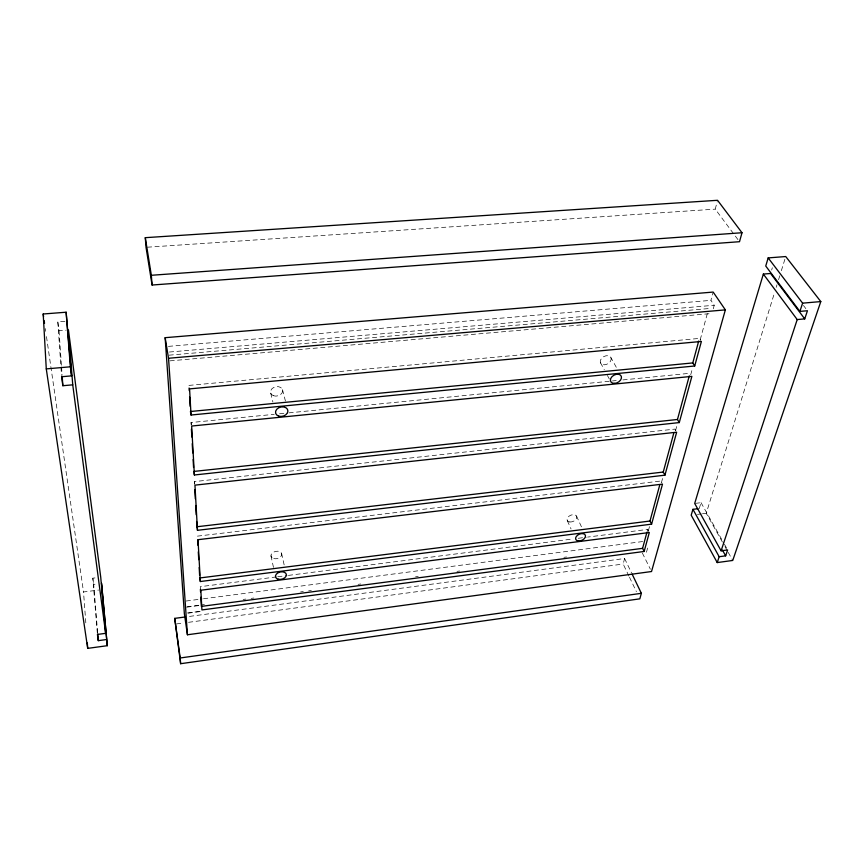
<?xml version="1.0" encoding="UTF-8"?>
<svg xmlns="http://www.w3.org/2000/svg" width="864" height="864" viewBox="0 0 864 864"><rect width="100%" height="100%" fill="white"/><g stroke="black" fill="none" stroke-linecap="round" stroke-linejoin="round"><path stroke-width="0.65" stroke-dasharray="4.32 3.24" d="M628.916 576.04L623.171 564.03L624.596 558.511L188.071 616.594M737.942 239.598L715.252 209.142L717.217 201.56M647.039 531.911L647.719 529.384L587.617 537.084M648.356 530.777L649.771 525.582M661.414 482.695L662.828 477.5M675.529 430.715L677.29 424.224M690.692 374.846L692.464 368.345M700.218 339.757L707.983 311.17M713.275 308.783L714.236 305.262L710.921 300.359L712.843 293.252M646.477 552.204L648.108 546.264M699.246 508.55L701.028 502.664L694.699 503.453M771.649 270.043L772.34 267.754M722.401 542.041L706.244 513.281L774.598 292.486M776.185 287.356L776.984 284.785M778.572 279.655L779.771 275.8M781.358 270.67L784.933 259.114M176.504 623.927L183.19 623.03M188.546 622.318L623.171 564.03M187.456 612.986L200.837 611.215M188.363 613.127L201.722 611.366M186.17 601.009L202.198 598.925M203.537 598.752L642.87 541.523M187.024 606.809L204.401 604.53M243.162 599.443L245.83 599.087M251.176 598.385L253.854 598.039M300.629 591.894L303.296 591.548M308.642 590.846L311.321 590.49M358.096 584.345L360.763 583.999M415.562 576.806L418.23 576.45M456.991 571.363L459.659 571.007M563.911 557.323L566.579 556.978M186.613 607.187L199.984 605.426M276.394 576.925L200.254 586.678L200.642 589.054M277.733 576.763L287.075 575.564M288.414 575.392L572.918 538.963M578.264 538.283L586.278 537.257M97.632 632.621L93.679 584.41L97.61 583.913M85.817 622.847L83.527 591.97L98.582 590.058M697.464 514.393L701.222 513.918M702.475 513.756L706.244 513.281M97.319 633.096L92.826 578.178L96.779 577.681M197.424 536.144L660.82 481.01L661.943 483.095M194.508 484.25L194.357 481.594L674.87 429.106L676.058 431.179M191.192 425.174L191.041 422.528L274.201 414.32M279.558 413.791L287.615 413.003M288.954 412.862L616.216 380.57M622.922 379.912L689.98 373.291M188.957 385.398L699.43 338.407L700.736 340.438M169.074 355.18L708.685 308.567M170.003 360.85L711.979 313.481M168.458 346.367L710.921 300.359M169.376 352.026L714.236 305.262M64.93 321.354L57.823 321.916L59.033 330.761L66.107 330.199M147.377 247.201L715.252 209.142M803.455 305.467L805.853 308.632M701.028 502.664L723.74 543.024M724.388 544.18L726.98 548.791M724.993 546.653L727.574 551.254M728.222 552.398L732.748 560.455M611.021 357.793A5.832 4.126 -28.8 0 1 604.368 364.802A5.832 4.126 -28.8 0 1 601.83 358.085A5.832 4.126 -28.8 0 1 611.021 357.793L616.81 368.215M600.469 362.686L604.26 369.662M607.414 375.473L609.304 378.95M647.719 529.384L648.788 531.479M642.33 552.992L650.387 569.203M624.596 558.511L631.541 572.908M629.489 577.238L636.379 591.635M576.493 516.013L581.936 527.85M567.313 520.668L571.061 528.962M282.496 389.642L285.433 401.036M270.691 393.109L272.884 401.998M281.545 553.306L284.44 566.168M270.961 555.779L273.478 567.389M191.041 422.528L191.452 424.872M194.357 481.594L194.756 483.959M45.328 328.622L45.706 331.29M46.483 336.604L83.527 591.97M92.826 578.178L93.679 584.41M59.033 330.761L61.452 365.612M61.549 366.952L62.111 374.998M57.823 321.916L61.517 375.419M273.467 395.723A6.156 4.676 -13.1 0 0 282.679 390.852A6.156 4.676 -13.1 0 0 273.618 387.515A6.156 4.676 -13.1 0 0 273.467 395.723M273.758 558.608A5.486 3.694 -13.2 0 0 281.761 554.245A5.486 3.694 -13.2 0 0 273.553 552.15A5.486 3.694 -13.2 0 0 273.758 558.608M569.862 521.996A5.152 3.326 -23.9 0 0 576.785 516.845A5.152 3.326 -23.9 0 0 569.063 516.164A5.152 3.326 -23.9 0 0 569.862 521.996"/><path stroke-width="1.3" d="M644.155 551.47L649.318 532.516L200.826 590.231L201.928 609.941L644.155 551.47L642.589 548.338L646.693 533.174M199.962 579.15L200.34 581.526L651.596 524.156L649.987 521.024L659.772 484.877M196.592 521.446L197.478 530.312L664.945 475.168L663.25 472.046L673.812 433.015M193.99 472.619L194.389 474.984L679.277 422.582L677.473 419.483L689.288 375.862M692.788 362.923L190.426 411.512L191.041 415.022L694.71 365.99L692.788 362.923L698.728 340.988M651.596 524.156L662.504 484.132L198.007 539.698L200.34 581.526M664.945 475.168L676.652 432.216L194.951 485.136L197.478 530.312M679.277 422.582L691.88 376.369L191.657 426.038L194.389 474.984M694.71 365.99L701.395 341.453L189.572 388.886L191.041 415.022M632.124 574.106L641.369 593.32L639.824 598.838L180.63 663.703L174.722 618.376L185.404 616.95M742.003 232.74L739.508 241.704L152.075 285.023L146.027 247.288L145.292 237.676L717.552 200.297L742.003 232.74L151.34 275.281L145.292 237.676M725.36 309.874L651.532 571.525L187.434 634.77L184.356 613.656L165.154 337.684L713.167 292.075L725.36 309.874L168.534 358.268L165.154 337.684M697.982 508.712L692.939 509.339L691.189 515.182L717.228 562.572L732.748 560.455L820.8 301.579L785.732 256.543L768.172 257.904L765.742 266.026L799.891 311.407L807.451 310.738L804.73 318.892L797.213 319.561L763.344 274.072L770.602 273.488L804.73 318.892M763.344 274.072L694.699 503.453L721.105 550.822L727.628 549.947L725.663 555.844L719.161 556.718L717.228 562.572M721.105 550.822L797.213 319.561M799.891 311.407L802.613 303.156L768.172 257.904M180.63 663.703L180.198 657.979L641.369 593.32M106.466 639.544L98.291 640.656L97.427 634.446L105.646 633.334L72.738 384.836L62.856 385.722L61.603 376.747L71.55 375.872L66.139 312.217L43.2 313.999L46.278 368.896L87.707 648.367L107.287 645.7L101.542 583.416L107.287 645.7M642.589 548.338L201.366 606.388L200.848 597.186M199.768 577.973L649.987 521.024M196.895 526.759L663.25 472.046M193.784 471.442L677.473 419.483M46.278 368.896L70.351 366.8L71.55 375.872M802.613 303.156L820.8 301.579M722.444 550.076L725.663 555.844M692.939 509.339L719.161 556.718M43.2 313.999L43.589 316.656M44.161 320.641L44.55 323.309M174.722 618.376L180.198 657.979M105.646 633.334L100.732 577.195L68.461 330.005L72.738 384.836M97.74 633.96L98.291 640.656M66.139 312.217L70.351 366.8M151.34 275.281L152.075 285.023M87.307 642.989L87.707 648.367M62.197 376.337L62.856 385.722M168.534 358.268L187.434 634.77M189.097 388.012L189.248 390.614M189.616 397.148L190.123 406.285M191.408 429.138L191.851 437.065M192.229 443.675L192.748 452.93M193.115 459.54L193.568 467.478M194.8 489.564L195.329 498.863M195.696 505.505L196.225 514.804M197.64 540.065L197.932 545.292M198.299 551.826L198.742 559.667M199.184 567.518L199.616 575.359M200.405 589.302L200.556 591.937M278.521 416.048A6.264 4.687 -13.4 0 0 287.906 411.113A6.264 4.687 -13.4 0 0 278.705 407.797A6.264 4.687 -13.4 0 0 278.521 416.048M614.509 383.378A5.929 4.126 -28.5 0 0 621.313 376.326A5.929 4.126 -28.5 0 0 611.993 376.661A5.929 4.126 -28.5 0 0 614.509 383.378M578.448 540.961A5.227 3.316 -23.8 0 0 585.49 535.766A5.227 3.316 -23.8 0 0 577.681 535.129A5.227 3.316 -23.8 0 0 578.448 540.961M278.262 579.226A5.562 3.683 -13.4 0 0 286.394 574.819A5.562 3.683 -13.4 0 0 278.078 572.778A5.562 3.683 -13.4 0 0 278.262 579.226"/></g></svg>
